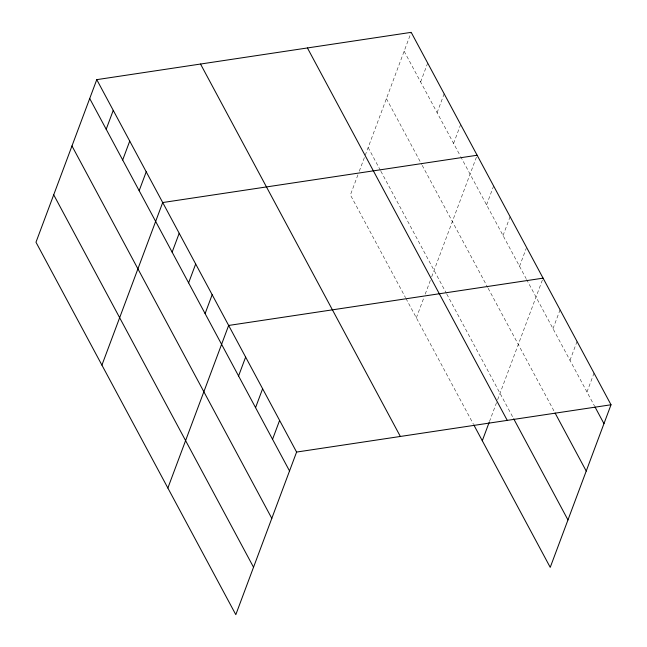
<?xml version="1.0" encoding="UTF-8"?>
<svg xmlns="http://www.w3.org/2000/svg" width="647" height="647" viewBox="0 0 647 647"><rect width="100%" height="100%" fill="white"/><g stroke="black" fill="none" stroke-linecap="round" stroke-linejoin="round"><path stroke-width="0.49" stroke-dasharray="3.23 2.43" d="M357.912 174.868L350.407 194.933L405.523 297.636M359.279 171.22L411.193 32.35M420.623 81.959L427.683 63.074M437.105 112.683L444.166 93.799M453.596 143.408L460.656 124.523M416.353 317.831L423.858 297.766M425.216 294.118L430.336 280.442M431.695 276.795L477.138 155.248M486.568 204.856L493.629 185.972M503.051 235.581L510.111 216.696M519.533 266.305L526.246 248.367M489.456 421.577L497.3 400.606M497.64 399.692L543.084 278.153M553.007 328.684L560.067 309.808M569.991 360.347L577.051 341.462M586.975 392.001L594.035 373.117M404.14 51.234L460.187 155.692M460.656 156.574L526.132 278.598M526.601 279.472L594.528 406.065M386.405 98.651L421.731 164.492M422.208 165.365L487.676 287.389M488.145 288.271L554.147 411.282M368.143 147.508L380.387 170.331M380.857 171.212L446.333 293.237M446.802 294.11L513.233 417.93M405.993 298.518L473.345 424.052"/><path stroke-width="0.97" d="M96.767 79.646L35.981 242.229L235.807 614.65L296.593 452.067L96.767 79.646L411.193 32.35L611.019 404.771L550.233 567.354L473.814 424.925M106.189 129.254L113.249 110.37M122.679 159.979L129.732 141.095M139.162 190.703L146.222 171.819M101.919 365.126L162.704 202.543L477.138 155.248M172.134 252.152L179.195 233.268M188.617 282.876L195.677 264M205.107 313.601L212.159 294.725M167.864 488.024L228.65 325.449L543.084 278.153M238.573 375.98L245.634 357.104M255.557 407.642L262.617 388.758M272.549 439.297L279.601 420.413M482.298 440.728L489.116 422.491M296.593 452.067L611.019 404.771M594.997 406.947L603.966 423.656M555.094 413.037L586.231 471.073M513.71 418.811L567.969 519.937M307.43 47.959L507.256 420.38M200.53 64.037L400.356 436.466M89.707 98.53L289.532 470.951M71.971 145.947L271.797 518.368M53.709 194.804L253.535 567.233"/></g></svg>
